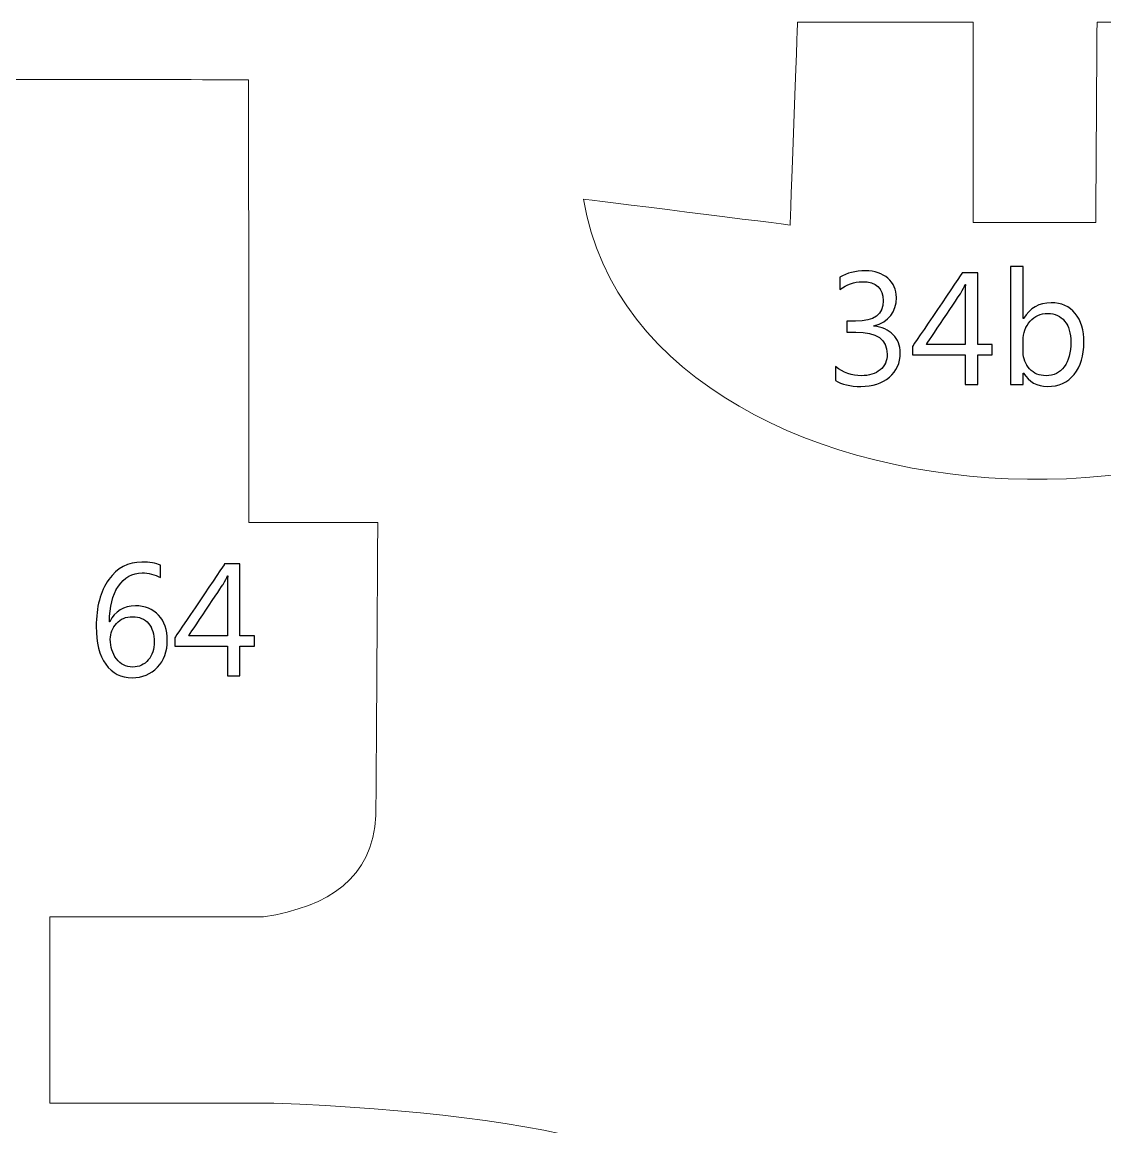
# Model space of a CAD drawing. Header units: centimetres. Extents: x -494 to 505, y -672 to 577.
# Drawn here: x -60.7 to 12.1, y 413.3 to 487.7 of the extents above; entities that cross this region are included whole.
import ezdxf

# ---------------------------------------------------------------- set-up
doc = ezdxf.new("R2010")
doc.units = ezdxf.units.CM
doc.header["$MEASUREMENT"] = 0
doc.layers.add('Camada 1', color=7, linetype='Continuous')
doc.layers.add('Camada 2', color=10, linetype='Continuous')

msp = doc.modelspace()

# ---------------------------------------------------------------- linework, layer by layer
at = {"layer": 'Camada 1', "lineweight": 9}
for points, knots in [([(-8.541766, 487.702352), (-8.541766, 487.702352), (3.288538, 487.702352), (3.288538, 487.702352), (3.288538, 487.702352), (3.288538, 487.702352), (3.288538, 474.205808), (3.288538, 474.205808), (3.288538, 474.205808), (3.288538, 474.205808), (11.536426, 474.205808), (11.536426, 474.205808), (11.536426, 474.205808), (11.536426, 474.205808), (11.619738, 487.702352), (11.619738, 487.702352), (11.619738, 487.702352), (11.619738, 487.702352), (23.36673, 487.702352), (23.36673, 487.702352), (23.36673, 487.702352), (23.36673, 487.702352), (23.866602, 474.122496), (23.866602, 474.122496), (23.866602, 474.122496), (23.866602, 474.122496), (37.52977, 475.788736), (37.52977, 475.788736), (37.52977, 475.788736), (32.497014, 449.928488), (-18.839942, 451.329552), (-22.954742, 475.788736), (-22.954742, 475.788736), (-22.954742, 475.788736), (-9.041638, 474.039184), (-9.041638, 474.039184), (-9.041638, 474.039184), (-9.041638, 474.039184), (-8.541766, 487.702352), (-8.541766, 487.702352)], [0, 0, 0, 0, 0.090909091, 0.090909091, 0.090909091, 0.090909101, 0.181818182, 0.181818182, 0.181818182, 0.181818192, 0.272727273, 0.272727273, 0.272727273, 0.272727283, 0.363636364, 0.363636364, 0.363636364, 0.363636374, 0.454545455, 0.454545455, 0.454545455, 0.454545465, 0.545454545, 0.545454545, 0.545454545, 0.545454555, 0.636363636, 0.636363636, 0.636363636, 0.636363646, 0.727272727, 0.727272727, 0.727272727, 0.727272737, 0.818181818, 0.818181818, 0.818181818, 0.818181828, 1, 1, 1, 1]), ([(288.960814, 353.67214), (288.960814, 353.67214), (306.821586, 353.757484), (306.821586, 353.757484), (306.821586, 353.757484), (306.821586, 353.757484), (306.803806, 326.357488), (306.803806, 326.357488), (306.803806, 326.357488), (306.803806, 326.357488), (315.147198, 326.356472), (315.147198, 326.356472), (315.147198, 326.356472), (315.147198, 326.356472), (315.160914, 353.57562), (315.160914, 353.57562), (315.160914, 353.57562), (315.160914, 353.57562), (341.611458, 353.57562), (341.611458, 353.57562), (341.611458, 353.57562), (341.611458, 353.57562), (341.611458, 326.355964), (341.611458, 326.355964), (341.611458, 326.355964), (341.611458, 326.355964), (349.923862, 326.357996), (349.923862, 326.357996), (349.923862, 326.357996), (349.923862, 326.357996), (349.92691, 353.617276), (349.92691, 353.617276), (349.92691, 353.617276), (349.92691, 353.617276), (376.460766, 353.605592), (376.460766, 353.605592), (376.460766, 353.605592), (376.460766, 353.605592), (376.395234, 326.36714), (376.395234, 326.36714), (376.395234, 326.36714), (376.395234, 326.36714), (384.838194, 326.357488), (384.838194, 326.357488), (384.838194, 326.357488), (384.838194, 326.357488), (384.869182, 353.677728), (384.869182, 353.677728), (384.869182, 353.677728), (384.869182, 353.677728), (411.304994, 353.702112), (411.304994, 353.702112), (411.304994, 353.702112), (411.304994, 353.702112), (411.304994, 326.35952), (411.304994, 326.35952), (411.304994, 326.35952), (411.304994, 326.35952), (419.585902, 326.365108), (419.585902, 326.365108), (419.585902, 326.365108), (419.585902, 326.365108), (419.720522, 353.670108), (419.720522, 353.670108), (419.720522, 353.670108), (419.720522, 353.670108), (446.437766, 353.618292), (446.437766, 353.618292), (446.437766, 353.618292), (446.437766, 353.618292), (446.52311, 326.358504), (446.52311, 326.358504), (446.52311, 326.358504), (446.52311, 326.358504), (454.750678, 326.360536), (454.750678, 326.360536), (454.750678, 326.360536), (454.750678, 326.360536), (454.791826, 353.618292), (454.791826, 353.618292), (454.791826, 353.618292), (454.791826, 353.618292), (489.229146, 353.633024), (489.229146, 353.633024), (489.229146, 353.633024), (489.229146, 353.633024), (489.287566, 342.489536), (489.287566, 342.489536), (489.287566, 342.489536), (489.287566, 342.489536), (481.005134, 342.497156), (481.005134, 342.497156), (481.005134, 342.497156), (481.005134, 342.497156), (481.005642, 309.723028), (481.005642, 309.723028), (481.005642, 309.723028), (481.005642, 309.723028), (489.285534, 309.728616), (489.285534, 309.728616), (489.285534, 309.728616), (489.285534, 309.728616), (489.28401, 298.680632), (489.28401, 298.680632), (489.28401, 298.680632), (489.28401, 298.680632), (280.265378, 298.67606), (280.265378, 298.67606), (280.265378, 298.67606), (280.265378, 298.67606), (280.256742, 315.430408), (280.256742, 315.430408), (280.256742, 315.430408), (280.256742, 315.430408), (252.19279, 315.430408), (252.19279, 315.430408), (252.19279, 315.430408), (247.88749, 315.334904), (245.91899, 310.748172), (245.883938, 302.43526), (245.883938, 302.43526), (246.230902, 288.837116), (238.245142, 283.140404), (231.76103, 283.8704), (231.76103, 283.8704), (231.76103, 283.8704), (235.595922, 314.865512), (235.595922, 314.865512), (235.595922, 314.865512), (235.595922, 314.865512), (227.385626, 315.718444), (227.385626, 315.718444), (227.385626, 315.718444), (227.385626, 315.718444), (224.653602, 295.469056), (224.653602, 295.469056), (224.653602, 295.469056), (224.653602, 295.469056), (5.72135, 295.22674), (5.72135, 295.22674), (5.72135, 295.22674), (5.72135, 295.22674), (5.716778, 279.167844), (5.716778, 279.167844), (5.716778, 279.167844), (5.716778, 279.167844), (-2.628138, 279.165304), (-2.628138, 279.165304), (-2.628138, 279.165304), (-2.628138, 279.165304), (-2.98577, 224.0915), (-2.98577, 224.0915), (-2.98577, 224.0915), (-2.98577, 224.0915), (-88.789002, 214.483696), (-88.789002, 214.483696), (-88.789002, 214.483696), (-88.789002, 214.483696), (-160.134554, 214.52332), (-160.134554, 214.52332), (-160.134554, 214.52332), (-163.876482, 213.130384), (-165.443662, 209.995516), (-164.388038, 204.757528), (-164.388038, 204.757528), (-164.388038, 204.757528), (-161.889694, 196.939916), (-161.889694, 196.939916), (-161.889694, 196.939916), (-159.55137, 189.6237), (-158.882842, 185.430668), (-164.745162, 183.003444), (-164.745162, 183.003444), (-164.745162, 183.003444), (-175.274478, 179.070508), (-175.274478, 179.070508), (-175.274478, 179.070508), (-189.770766, 172.492416), (-191.904366, 158.459424), (-185.580274, 139.325096), (-185.580274, 139.325096), (-182.29707, 128.78308), (-186.260486, 121.438924), (-192.412366, 123.689364), (-192.412366, 123.689364), (-192.412366, 123.689364), (-261.359142, 146.906996), (-261.359142, 146.906996), (-261.359142, 146.906996), (-259.768086, 152.90292), (-257.854958, 158.898844), (-255.620774, 164.893752), (-255.620774, 164.893752), (-255.620774, 164.893752), (-235.993178, 156.483304), (-235.993178, 156.483304), (-235.993178, 156.483304), (-235.993178, 156.483304), (-233.24947, 164.39388), (-233.24947, 164.39388), (-233.24947, 164.39388), (-233.24947, 164.39388), (-252.959362, 172.804328), (-252.959362, 172.804328), (-252.959362, 172.804328), (-249.96013, 179.295044), (-246.799354, 185.623708), (-243.478558, 191.789812), (-243.478558, 191.789812), (-243.478558, 191.789812), (-223.85147, 181.048152), (-223.85147, 181.048152), (-223.85147, 181.048152), (-223.85147, 181.048152), (-219.526358, 188.126116), (-219.526358, 188.126116), (-219.526358, 188.126116), (-219.526358, 188.126116), (-238.904526, 198.951596), (-238.904526, 198.951596), (-238.904526, 198.951596), (-235.729018, 204.52842), (-232.421938, 209.843116), (-228.924866, 214.772748), (-228.924866, 214.772748), (-228.924866, 214.772748), (-210.96097, 202.698604), (-210.96097, 202.698604), (-210.96097, 202.698604), (-210.96097, 202.698604), (-206.469742, 209.526632), (-206.469742, 209.526632), (-206.469742, 209.526632), (-206.469742, 209.526632), (-224.18421, 221.600776), (-224.18421, 221.600776), (-224.18421, 221.600776), (-220.36151, 226.60102), (-216.750138, 231.702356), (-213.372446, 236.922564), (-213.372446, 236.922564), (-213.372446, 236.922564), (-194.826382, 225.348292), (-194.826382, 225.348292), (-194.826382, 225.348292), (-194.826382, 225.348292), (-191.25057, 232.592372), (-191.25057, 232.592372), (-191.25057, 232.592372), (-191.25057, 232.592372), (-209.380582, 244.333776), (-209.380582, 244.333776), (-209.380582, 244.333776), (-202.259946, 261.027672), (-207.195166, 274.737068), (-227.065078, 282.88488), (-227.065078, 282.88488), (-261.775194, 290.706048), (-301.116238, 286.78124), (-337.022694, 269.0622), (-337.022694, 269.0622), (-362.833158, 254.920496), (-388.11327, 237.066328), (-415.161222, 221.333568), (-415.161222, 221.333568), (-428.876714, 212.451696), (-442.468254, 204.489812), (-456.981306, 198.090028), (-456.981306, 198.090028), (-462.47939, 196.298312), (-466.306662, 195.61048), (-468.373206, 196.760592), (-468.373206, 196.760592), (-481.297234, 208.35874), (-487.891074, 236.208316), (-486.846118, 283.671264), (-486.846118, 283.671264), (-484.055166, 323.948552), (-477.369886, 350.249236), (-465.985606, 359.680256), (-465.985606, 359.680256), (-455.591418, 363.607604), (-416.449002, 364.2106), (-357.647494, 359.764076), (-357.647494, 359.764076), (-317.62573, 356.62108), (-277.81377, 352.853244), (-238.131858, 348.694756), (-238.131858, 348.694756), (-214.866474, 346.01658), (-195.551298, 366.45342), (-178.214274, 397.942308), (-178.214274, 397.942308), (-183.909462, 398.922748), (-187.93587, 403.347936), (-188.438282, 412.292292), (-188.438282, 412.292292), (-188.327538, 422.884092), (-183.723026, 428.164752), (-174.94631, 428.932848), (-174.94631, 428.932848), (-171.28617, 428.963836), (-167.626538, 428.92218), (-163.96843, 428.50308), (-163.96843, 428.50308), (-159.001206, 427.909736), (-156.690822, 430.099216), (-156.854398, 436.178452), (-156.854398, 436.178452), (-156.854398, 436.178452), (-156.778198, 448.203828), (-156.778198, 448.203828), (-156.778198, 448.203828), (-156.778198, 448.203828), (-147.700746, 448.20332), (-147.700746, 448.20332), (-147.700746, 448.20332), (-147.700746, 448.20332), (-147.697698, 465.516468), (-147.697698, 465.516468), (-147.697698, 465.516468), (-147.697698, 465.516468), (-132.459222, 465.506816), (-132.459222, 465.506816), (-132.459222, 465.506816), (-132.459222, 465.506816), (-117.536722, 483.837996), (-117.536722, 483.837996), (-117.536722, 483.837996), (-117.536722, 483.837996), (-45.491654, 483.825804), (-45.491654, 483.825804), (-45.491654, 483.825804), (-45.491654, 483.825804), (-45.47489, 454.015348), (-45.47489, 454.015348), (-45.47489, 454.015348), (-45.47489, 454.015348), (-36.796218, 454.018396), (-36.796218, 454.018396), (-36.796218, 454.018396), (-36.796218, 454.018396), (-36.920678, 434.287168), (-36.920678, 434.287168), (-36.920678, 434.287168), (-37.163502, 430.041812), (-40.062658, 428.173896), (-44.477686, 427.461172), (-44.477686, 427.461172), (-44.477686, 427.461172), (-58.86831, 427.45914), (-58.86831, 427.45914), (-58.86831, 427.45914), (-58.86831, 427.45914), (-58.872882, 414.921192), (-58.872882, 414.921192), (-58.872882, 414.921192), (-58.872882, 414.921192), (-43.79849, 414.921192), (-43.79849, 414.921192), (-43.79849, 414.921192), (-24.761698, 414.171384), (-13.673582, 411.255972), (-8.36295, 404.78964), (-8.36295, 404.78964), (-4.952238, 400.746468), (-2.86385, 396.261336), (-2.70891, 391.1346), (-2.70891, 391.1346), (-2.70891, 391.1346), (-2.534666, 366.474248), (-2.534666, 366.474248), (-2.534666, 366.474248), (-2.534666, 366.474248), (5.877814, 366.480344), (5.877814, 366.480344), (5.877814, 366.480344), (5.877814, 366.480344), (5.90169, 347.073728), (5.90169, 347.073728), (5.90169, 347.073728), (5.90169, 347.073728), (233.39171, 347.06814), (233.39171, 347.06814), (233.39171, 347.06814), (233.39171, 347.06814), (233.356658, 357.819452), (233.356658, 357.819452), (233.356658, 357.819452), (238.909098, 375.214388), (244.365526, 393.373356), (250.012962, 410.004768), (250.012962, 410.004768), (252.496066, 417.378896), (256.725674, 421.44188), (262.677402, 421.235124), (262.677402, 421.235124), (270.499078, 420.488872), (274.919186, 415.631376), (277.312882, 408.136344), (277.312882, 408.136344), (281.81935, 390.775952), (285.049722, 371.798088), (288.960814, 353.67214)], [0, 0, 0, 0, 0.009803922, 0.009803922, 0.009803922, 0.009803932, 0.019607843, 0.019607843, 0.019607843, 0.019607853, 0.029411765, 0.029411765, 0.029411765, 0.029411775, 0.039215686, 0.039215686, 0.039215686, 0.039215696, 0.049019608, 0.049019608, 0.049019608, 0.049019618, 0.058823529, 0.058823529, 0.058823529, 0.058823539, 0.068627451, 0.068627451, 0.068627451, 0.068627461, 0.078431373, 0.078431373, 0.078431373, 0.078431383, 0.088235294, 0.088235294, 0.088235294, 0.088235304, 0.098039216, 0.098039216, 0.098039216, 0.098039226, 0.107843137, 0.107843137, 0.107843137, 0.107843147, 0.117647059, 0.117647059, 0.117647059, 0.117647069, 0.12745098, 0.12745098, 0.12745098, 0.12745099, 0.137254902, 0.137254902, 0.137254902, 0.137254912, 0.147058824, 0.147058824, 0.147058824, 0.147058834, 0.156862745, 0.156862745, 0.156862745, 0.156862755, 0.166666667, 0.166666667, 0.166666667, 0.166666677, 0.176470588, 0.176470588, 0.176470588, 0.176470598, 0.18627451, 0.18627451, 0.18627451, 0.18627452, 0.196078431, 0.196078431, 0.196078431, 0.196078441, 0.205882353, 0.205882353, 0.205882353, 0.205882363, 0.215686275, 0.215686275, 0.215686275, 0.215686285, 0.225490196, 0.225490196, 0.225490196, 0.225490206, 0.235294118, 0.235294118, 0.235294118, 0.235294128, 0.245098039, 0.245098039, 0.245098039, 0.245098049, 0.254901961, 0.254901961, 0.254901961, 0.254901971, 0.264705882, 0.264705882, 0.264705882, 0.264705892, 0.274509804, 0.274509804, 0.274509804, 0.274509814, 0.284313725, 0.284313725, 0.284313725, 0.284313735, 0.294117647, 0.294117647, 0.294117647, 0.294117657, 0.303921569, 0.303921569, 0.303921569, 0.303921579, 0.31372549, 0.31372549, 0.31372549, 0.3137255, 0.323529412, 0.323529412, 0.323529412, 0.323529422, 0.333333333, 0.333333333, 0.333333333, 0.333333343, 0.343137255, 0.343137255, 0.343137255, 0.343137265, 0.352941176, 0.352941176, 0.352941176, 0.352941186, 0.362745098, 0.362745098, 0.362745098, 0.362745108, 0.37254902, 0.37254902, 0.37254902, 0.37254903, 0.382352941, 0.382352941, 0.382352941, 0.382352951, 0.392156863, 0.392156863, 0.392156863, 0.392156873, 0.401960784, 0.401960784, 0.401960784, 0.401960794, 0.411764706, 0.411764706, 0.411764706, 0.411764716, 0.421568627, 0.421568627, 0.421568627, 0.421568637, 0.431372549, 0.431372549, 0.431372549, 0.431372559, 0.441176471, 0.441176471, 0.441176471, 0.441176481, 0.450980392, 0.450980392, 0.450980392, 0.450980402, 0.460784314, 0.460784314, 0.460784314, 0.460784324, 0.470588235, 0.470588235, 0.470588235, 0.470588245, 0.480392157, 0.480392157, 0.480392157, 0.480392167, 0.490196078, 0.490196078, 0.490196078, 0.490196088, 0.5, 0.5, 0.5, 0.50000001, 0.509803922, 0.509803922, 0.509803922, 0.509803932, 0.519607843, 0.519607843, 0.519607843, 0.519607853, 0.529411765, 0.529411765, 0.529411765, 0.529411775, 0.539215686, 0.539215686, 0.539215686, 0.539215696, 0.549019608, 0.549019608, 0.549019608, 0.549019618, 0.558823529, 0.558823529, 0.558823529, 0.558823539, 0.568627451, 0.568627451, 0.568627451, 0.568627461, 0.578431373, 0.578431373, 0.578431373, 0.578431383, 0.588235294, 0.588235294, 0.588235294, 0.588235304, 0.598039216, 0.598039216, 0.598039216, 0.598039226, 0.607843137, 0.607843137, 0.607843137, 0.607843147, 0.617647059, 0.617647059, 0.617647059, 0.617647069, 0.62745098, 0.62745098, 0.62745098, 0.62745099, 0.637254902, 0.637254902, 0.637254902, 0.637254912, 0.647058824, 0.647058824, 0.647058824, 0.647058834, 0.656862745, 0.656862745, 0.656862745, 0.656862755, 0.666666667, 0.666666667, 0.666666667, 0.666666677, 0.676470588, 0.676470588, 0.676470588, 0.676470598, 0.68627451, 0.68627451, 0.68627451, 0.68627452, 0.696078431, 0.696078431, 0.696078431, 0.696078441, 0.705882353, 0.705882353, 0.705882353, 0.705882363, 0.715686275, 0.715686275, 0.715686275, 0.715686285, 0.725490196, 0.725490196, 0.725490196, 0.725490206, 0.735294118, 0.735294118, 0.735294118, 0.735294128, 0.745098039, 0.745098039, 0.745098039, 0.745098049, 0.754901961, 0.754901961, 0.754901961, 0.754901971, 0.764705882, 0.764705882, 0.764705882, 0.764705892, 0.774509804, 0.774509804, 0.774509804, 0.774509814, 0.784313725, 0.784313725, 0.784313725, 0.784313735, 0.794117647, 0.794117647, 0.794117647, 0.794117657, 0.803921569, 0.803921569, 0.803921569, 0.803921579, 0.81372549, 0.81372549, 0.81372549, 0.8137255, 0.823529412, 0.823529412, 0.823529412, 0.823529422, 0.833333333, 0.833333333, 0.833333333, 0.833333343, 0.843137255, 0.843137255, 0.843137255, 0.843137265, 0.852941176, 0.852941176, 0.852941176, 0.852941186, 0.862745098, 0.862745098, 0.862745098, 0.862745108, 0.87254902, 0.87254902, 0.87254902, 0.87254903, 0.882352941, 0.882352941, 0.882352941, 0.882352951, 0.892156863, 0.892156863, 0.892156863, 0.892156873, 0.901960784, 0.901960784, 0.901960784, 0.901960794, 0.911764706, 0.911764706, 0.911764706, 0.911764716, 0.921568627, 0.921568627, 0.921568627, 0.921568637, 0.931372549, 0.931372549, 0.931372549, 0.931372559, 0.941176471, 0.941176471, 0.941176471, 0.941176481, 0.950980392, 0.950980392, 0.950980392, 0.950980402, 0.960784314, 0.960784314, 0.960784314, 0.960784324, 0.970588235, 0.970588235, 0.970588235, 0.970588245, 0.980392157, 0.980392157, 0.980392157, 0.980392167, 1, 1, 1, 1])]:
    msp.add_open_spline(points, degree=3, knots=knots, dxfattribs=at)
at = {"layer": 'Camada 2'}
for points, knots in [([(-5.983224, 463.580734), (-5.983224, 463.580734), (-5.983224, 464.505294), (-5.983224, 464.505294), (-5.983224, 464.505294), (-5.468874, 464.096862), (-4.886452, 463.892392), (-4.23926, 463.892392), (-4.23926, 463.892392), (-3.712464, 463.892392), (-3.29311, 464.023202), (-2.97942, 464.286854), (-2.97942, 464.286854), (-2.665984, 464.550252), (-2.510028, 464.90509), (-2.510028, 465.34959), (-2.510028, 465.34959), (-2.510028, 466.33511), (-3.208782, 466.828124), (-4.60502, 466.828124), (-4.60502, 466.828124), (-4.60502, 466.828124), (-5.230368, 466.828124), (-5.230368, 466.828124), (-5.230368, 466.828124), (-5.230368, 466.828124), (-5.230368, 467.559136), (-5.230368, 467.559136), (-5.230368, 467.559136), (-5.230368, 467.559136), (-4.6355, 467.559136), (-4.6355, 467.559136), (-4.6355, 467.559136), (-3.389884, 467.559136), (-2.768092, 468.02167), (-2.768092, 468.944452), (-2.768092, 468.944452), (-2.768092, 469.799416), (-3.243072, 470.225882), (-4.192778, 470.225882), (-4.192778, 470.225882), (-4.72313, 470.225882), (-5.223256, 470.046812), (-5.692902, 469.688164), (-5.692902, 469.688164), (-5.692902, 469.688164), (-5.692902, 470.526872), (-5.692902, 470.526872), (-5.692902, 470.526872), (-5.209032, 470.813638), (-4.637278, 470.957148), (-3.979418, 470.957148), (-3.979418, 470.957148), (-3.34518, 470.957148), (-2.837942, 470.788746), (-2.45618, 470.453466), (-2.45618, 470.453466), (-2.076196, 470.116662), (-1.886204, 469.686386), (-1.886204, 469.161368), (-1.886204, 469.161368), (-1.886204, 468.17026), (-2.389886, 467.532212), (-3.398774, 467.249256), (-3.398774, 467.249256), (-3.398774, 467.249256), (-3.398774, 467.227666), (-3.398774, 467.227666), (-3.398774, 467.227666), (-2.857754, 467.175596), (-2.427478, 466.985604), (-2.108454, 466.65769), (-2.108454, 466.65769), (-1.787652, 466.329776), (-1.62814, 465.92109), (-1.62814, 465.431886), (-1.62814, 465.431886), (-1.62814, 464.754468), (-1.870202, 464.209638), (-2.35585, 463.79384), (-2.35585, 463.79384), (-2.841498, 463.37982), (-3.481324, 463.172048), (-4.275328, 463.172048), (-4.275328, 463.172048), (-4.990338, 463.172048), (-5.56006, 463.308192), (-5.983224, 463.580734)], [0, 0, 0, 0, 0.043478261, 0.043478261, 0.043478261, 0.043478271, 0.086956522, 0.086956522, 0.086956522, 0.086956532, 0.130434783, 0.130434783, 0.130434783, 0.130434793, 0.173913043, 0.173913043, 0.173913043, 0.173913053, 0.217391304, 0.217391304, 0.217391304, 0.217391314, 0.260869565, 0.260869565, 0.260869565, 0.260869575, 0.304347826, 0.304347826, 0.304347826, 0.304347836, 0.347826087, 0.347826087, 0.347826087, 0.347826097, 0.391304348, 0.391304348, 0.391304348, 0.391304358, 0.434782609, 0.434782609, 0.434782609, 0.434782619, 0.47826087, 0.47826087, 0.47826087, 0.47826088, 0.52173913, 0.52173913, 0.52173913, 0.52173914, 0.565217391, 0.565217391, 0.565217391, 0.565217401, 0.608695652, 0.608695652, 0.608695652, 0.608695662, 0.652173913, 0.652173913, 0.652173913, 0.652173923, 0.695652174, 0.695652174, 0.695652174, 0.695652184, 0.739130435, 0.739130435, 0.739130435, 0.739130445, 0.782608696, 0.782608696, 0.782608696, 0.782608706, 0.826086957, 0.826086957, 0.826086957, 0.826086967, 0.869565217, 0.869565217, 0.869565217, 0.869565227, 0.913043478, 0.913043478, 0.913043478, 0.913043488, 1, 1, 1, 1]), ([(6.672834, 464.071716), (6.672834, 464.071716), (6.651498, 464.071716), (6.651498, 464.071716), (6.651498, 464.071716), (6.651498, 464.071716), (6.651498, 463.30108), (6.651498, 463.30108), (6.651498, 463.30108), (6.651498, 463.30108), (5.7912, 463.30108), (5.7912, 463.30108), (5.7912, 463.30108), (5.7912, 463.30108), (5.7912, 471.258138), (5.7912, 471.258138), (5.7912, 471.258138), (5.7912, 471.258138), (6.651498, 471.258138), (6.651498, 471.258138), (6.651498, 471.258138), (6.651498, 471.258138), (6.651498, 467.73846), (6.651498, 467.73846), (6.651498, 467.73846), (6.651498, 467.73846), (6.672834, 467.73846), (6.672834, 467.73846), (6.672834, 467.73846), (7.095998, 468.449914), (7.716012, 468.80653), (8.531352, 468.80653), (8.531352, 468.80653), (9.22147, 468.80653), (9.760712, 468.5665), (10.151364, 468.084408), (10.151364, 468.084408), (10.54227, 467.602316), (10.737596, 466.957156), (10.737596, 466.146896), (10.737596, 466.146896), (10.737596, 465.247228), (10.518902, 464.525106), (10.081514, 463.983832), (10.081514, 463.983832), (9.642602, 463.442558), (9.043924, 463.172048), (8.283956, 463.172048), (8.283956, 463.172048), (7.57428, 463.172048), (7.036816, 463.47126), (6.672834, 464.071716)], [0, 0, 0, 0, 0.071428571, 0.071428571, 0.071428571, 0.071428581, 0.142857143, 0.142857143, 0.142857143, 0.142857153, 0.214285714, 0.214285714, 0.214285714, 0.214285724, 0.285714286, 0.285714286, 0.285714286, 0.285714296, 0.357142857, 0.357142857, 0.357142857, 0.357142867, 0.428571429, 0.428571429, 0.428571429, 0.428571439, 0.5, 0.5, 0.5, 0.50000001, 0.571428571, 0.571428571, 0.571428571, 0.571428581, 0.642857143, 0.642857143, 0.642857143, 0.642857153, 0.714285714, 0.714285714, 0.714285714, 0.714285724, 0.785714286, 0.785714286, 0.785714286, 0.785714296, 0.857142857, 0.857142857, 0.857142857, 0.857142867, 1, 1, 1, 1]), ([(4.554728, 465.301076), (4.554728, 465.301076), (3.586988, 465.301076), (3.586988, 465.301076), (3.586988, 465.301076), (3.586988, 465.301076), (3.586988, 463.30108), (3.586988, 463.30108), (3.586988, 463.30108), (3.586988, 463.30108), (2.737358, 463.30108), (2.737358, 463.30108), (2.737358, 463.30108), (2.737358, 463.30108), (2.737358, 465.301076), (2.737358, 465.301076), (2.737358, 465.301076), (2.737358, 465.301076), (-0.800354, 465.301076), (-0.800354, 465.301076), (-0.800354, 465.301076), (-0.800354, 465.301076), (-0.800354, 465.86394), (-0.800354, 465.86394), (-0.800354, 465.86394), (-0.800354, 465.86394), (2.549144, 470.828116), (2.549144, 470.828116), (2.549144, 470.828116), (2.549144, 470.828116), (3.586988, 470.828116), (3.586988, 470.828116), (3.586988, 470.828116), (3.586988, 470.828116), (3.586988, 466.000084), (3.586988, 466.000084), (3.586988, 466.000084), (3.586988, 466.000084), (4.554728, 466.000084), (4.554728, 466.000084), (4.554728, 466.000084), (4.554728, 466.000084), (4.554728, 465.301076), (4.554728, 465.301076)], [0, 0, 0, 0, 0.083333333, 0.083333333, 0.083333333, 0.083333343, 0.166666667, 0.166666667, 0.166666667, 0.166666677, 0.25, 0.25, 0.25, 0.25000001, 0.333333333, 0.333333333, 0.333333333, 0.333333343, 0.416666667, 0.416666667, 0.416666667, 0.416666677, 0.5, 0.5, 0.5, 0.50000001, 0.583333333, 0.583333333, 0.583333333, 0.583333343, 0.666666667, 0.666666667, 0.666666667, 0.666666677, 0.75, 0.75, 0.75, 0.75000001, 0.833333333, 0.833333333, 0.833333333, 0.833333343, 1, 1, 1, 1]), ([(2.737358, 466.000084), (2.737358, 466.000084), (2.737358, 469.252808), (2.737358, 469.252808), (2.737358, 469.252808), (2.737358, 469.483948), (2.74447, 469.74379), (2.758948, 470.030556), (2.758948, 470.030556), (2.758948, 470.030556), (2.737358, 470.030556), (2.737358, 470.030556), (2.737358, 470.030556), (2.689098, 469.903302), (2.592324, 469.711532), (2.448814, 469.453468), (2.448814, 469.453468), (2.448814, 469.453468), (0.13335, 466.000084), (0.13335, 466.000084), (0.13335, 466.000084), (0.13335, 466.000084), (2.737358, 466.000084), (2.737358, 466.000084)], [0, 0, 0, 0, 0.142857143, 0.142857143, 0.142857143, 0.142857153, 0.285714286, 0.285714286, 0.285714286, 0.285714296, 0.428571429, 0.428571429, 0.428571429, 0.428571439, 0.571428571, 0.571428571, 0.571428571, 0.571428581, 0.714285714, 0.714285714, 0.714285714, 0.714285724, 1, 1, 1, 1]), ([(6.651498, 466.24748), (6.651498, 466.24748), (6.651498, 465.494624), (6.651498, 465.494624), (6.651498, 465.494624), (6.651498, 465.048346), (6.796532, 464.670394), (7.085076, 464.358482), (7.085076, 464.358482), (7.37362, 464.048348), (7.741158, 463.892392), (8.185404, 463.892392), (8.185404, 463.892392), (8.70712, 463.892392), (9.115552, 464.093306), (9.411462, 464.492848), (9.411462, 464.492848), (9.707118, 464.894168), (9.855708, 465.44992), (9.855708, 466.163152), (9.855708, 466.163152), (9.855708, 466.763608), (9.717786, 467.234778), (9.43991, 467.575392), (9.43991, 467.575392), (9.164066, 467.915752), (8.789416, 468.086186), (8.316214, 468.086186), (8.316214, 468.086186), (7.816342, 468.086186), (7.41299, 467.912196), (7.108444, 467.562692), (7.108444, 467.562692), (6.803898, 467.213442), (6.651498, 466.774276), (6.651498, 466.24748)], [0, 0, 0, 0, 0.1, 0.1, 0.1, 0.10000001, 0.2, 0.2, 0.2, 0.20000001, 0.3, 0.3, 0.3, 0.30000001, 0.4, 0.4, 0.4, 0.40000001, 0.5, 0.5, 0.5, 0.50000001, 0.6, 0.6, 0.6, 0.60000001, 0.7, 0.7, 0.7, 0.70000001, 0.8, 0.8, 0.8, 0.80000001, 1, 1, 1, 1]), ([(-51.425094, 451.13321), (-51.425094, 451.13321), (-51.425094, 450.31787), (-51.425094, 450.31787), (-51.425094, 450.31787), (-51.813968, 450.516752), (-52.2224, 450.617082), (-52.652676, 450.617082), (-52.652676, 450.617082), (-53.319426, 450.617082), (-53.853334, 450.319648), (-54.254908, 449.724526), (-54.254908, 449.724526), (-54.65445, 449.129658), (-54.85511, 448.332098), (-54.85511, 447.333878), (-54.85511, 447.333878), (-54.85511, 447.333878), (-54.833774, 447.333878), (-54.833774, 447.333878), (-54.833774, 447.333878), (-54.48427, 448.045332), (-53.910738, 448.401948), (-53.113178, 448.401948), (-53.113178, 448.401948), (-52.455572, 448.401948), (-51.93411, 448.19062), (-51.544982, 447.769488), (-51.544982, 447.769488), (-51.156108, 447.346578), (-50.96256, 446.781936), (-50.96256, 446.074038), (-50.96256, 446.074038), (-50.96256, 445.33566), (-51.18481, 444.731648), (-51.62931, 444.264034), (-51.62931, 444.264034), (-52.07381, 443.796166), (-52.638198, 443.563248), (-53.322982, 443.563248), (-53.322982, 443.563248), (-54.07914, 443.563248), (-54.672484, 443.864238), (-55.102506, 444.466472), (-55.102506, 444.466472), (-55.532528, 445.068706), (-55.747666, 445.914526), (-55.747666, 447.004186), (-55.747666, 447.004186), (-55.747666, 448.324986), (-55.466234, 449.378832), (-54.903624, 450.16547), (-54.903624, 450.16547), (-54.34076, 450.95414), (-53.597048, 451.348348), (-52.674012, 451.348348), (-52.674012, 451.348348), (-52.148994, 451.348348), (-51.733196, 451.27672), (-51.425094, 451.13321)], [0, 0, 0, 0, 0.0625, 0.0625, 0.0625, 0.06250001, 0.125, 0.125, 0.125, 0.12500001, 0.1875, 0.1875, 0.1875, 0.18750001, 0.25, 0.25, 0.25, 0.25000001, 0.3125, 0.3125, 0.3125, 0.31250001, 0.375, 0.375, 0.375, 0.37500001, 0.4375, 0.4375, 0.4375, 0.43750001, 0.5, 0.5, 0.5, 0.50000001, 0.5625, 0.5625, 0.5625, 0.56250001, 0.625, 0.625, 0.625, 0.62500001, 0.6875, 0.6875, 0.6875, 0.68750001, 0.75, 0.75, 0.75, 0.75000001, 0.8125, 0.8125, 0.8125, 0.81250001, 0.875, 0.875, 0.875, 0.87500001, 1, 1, 1, 1]), ([(-45.102272, 445.692276), (-45.102272, 445.692276), (-46.070012, 445.692276), (-46.070012, 445.692276), (-46.070012, 445.692276), (-46.070012, 445.692276), (-46.070012, 443.69228), (-46.070012, 443.69228), (-46.070012, 443.69228), (-46.070012, 443.69228), (-46.919642, 443.69228), (-46.919642, 443.69228), (-46.919642, 443.69228), (-46.919642, 443.69228), (-46.919642, 445.692276), (-46.919642, 445.692276), (-46.919642, 445.692276), (-46.919642, 445.692276), (-50.457354, 445.692276), (-50.457354, 445.692276), (-50.457354, 445.692276), (-50.457354, 445.692276), (-50.457354, 446.25514), (-50.457354, 446.25514), (-50.457354, 446.25514), (-50.457354, 446.25514), (-47.107856, 451.219316), (-47.107856, 451.219316), (-47.107856, 451.219316), (-47.107856, 451.219316), (-46.070012, 451.219316), (-46.070012, 451.219316), (-46.070012, 451.219316), (-46.070012, 451.219316), (-46.070012, 446.391284), (-46.070012, 446.391284), (-46.070012, 446.391284), (-46.070012, 446.391284), (-45.102272, 446.391284), (-45.102272, 446.391284), (-45.102272, 446.391284), (-45.102272, 446.391284), (-45.102272, 445.692276), (-45.102272, 445.692276)], [0, 0, 0, 0, 0.083333333, 0.083333333, 0.083333333, 0.083333343, 0.166666667, 0.166666667, 0.166666667, 0.166666677, 0.25, 0.25, 0.25, 0.25000001, 0.333333333, 0.333333333, 0.333333333, 0.333333343, 0.416666667, 0.416666667, 0.416666667, 0.416666677, 0.5, 0.5, 0.5, 0.50000001, 0.583333333, 0.583333333, 0.583333333, 0.583333343, 0.666666667, 0.666666667, 0.666666667, 0.666666677, 0.75, 0.75, 0.75, 0.75000001, 0.833333333, 0.833333333, 0.833333333, 0.833333343, 1, 1, 1, 1]), ([(-46.919642, 446.391284), (-46.919642, 446.391284), (-46.919642, 449.644008), (-46.919642, 449.644008), (-46.919642, 449.644008), (-46.919642, 449.875148), (-46.91253, 450.13499), (-46.898052, 450.421756), (-46.898052, 450.421756), (-46.898052, 450.421756), (-46.919642, 450.421756), (-46.919642, 450.421756), (-46.919642, 450.421756), (-46.967902, 450.294502), (-47.064676, 450.102732), (-47.208186, 449.844668), (-47.208186, 449.844668), (-47.208186, 449.844668), (-49.52365, 446.391284), (-49.52365, 446.391284), (-49.52365, 446.391284), (-49.52365, 446.391284), (-46.919642, 446.391284), (-46.919642, 446.391284)], [0, 0, 0, 0, 0.142857143, 0.142857143, 0.142857143, 0.142857153, 0.285714286, 0.285714286, 0.285714286, 0.285714296, 0.428571429, 0.428571429, 0.428571429, 0.428571439, 0.571428571, 0.571428571, 0.571428571, 0.571428581, 0.714285714, 0.714285714, 0.714285714, 0.714285724, 1, 1, 1, 1]), ([(-53.304948, 447.670936), (-53.749448, 447.670936), (-54.10962, 447.520314), (-54.385718, 447.219324), (-54.385718, 447.219324), (-54.66334, 446.916302), (-54.801516, 446.561464), (-54.801516, 446.151), (-54.801516, 446.151), (-54.801516, 445.634872), (-54.66334, 445.19596), (-54.389274, 444.8302), (-54.389274, 444.8302), (-54.114954, 444.466472), (-53.749448, 444.283592), (-53.29428, 444.283592), (-53.29428, 444.283592), (-52.860448, 444.283592), (-52.509166, 444.443104), (-52.24399, 444.76035), (-52.24399, 444.76035), (-51.977036, 445.077596), (-51.844448, 445.478916), (-51.844448, 445.966596), (-51.844448, 445.966596), (-51.844448, 446.500504), (-51.971702, 446.916302), (-52.227988, 447.219324), (-52.227988, 447.219324), (-52.484274, 447.520314), (-52.842668, 447.670936), (-53.304948, 447.670936)], [0, 0, 0, 0, 0.111111111, 0.111111111, 0.111111111, 0.111111121, 0.222222222, 0.222222222, 0.222222222, 0.222222232, 0.333333333, 0.333333333, 0.333333333, 0.333333343, 0.444444444, 0.444444444, 0.444444444, 0.444444454, 0.555555556, 0.555555556, 0.555555556, 0.555555566, 0.666666667, 0.666666667, 0.666666667, 0.666666677, 0.777777778, 0.777777778, 0.777777778, 0.777777788, 1, 1, 1, 1])]:
    msp.add_open_spline(points, degree=3, knots=knots, dxfattribs=at)
at = {"layer": 'Camada 2', "lineweight": 9}
for points, knots in [([(-5.983224, 463.580734), (-5.983224, 463.580734), (-5.983224, 464.505294), (-5.983224, 464.505294), (-5.983224, 464.505294), (-5.468874, 464.096862), (-4.886452, 463.892392), (-4.23926, 463.892392), (-4.23926, 463.892392), (-3.712464, 463.892392), (-3.29311, 464.023202), (-2.97942, 464.286854), (-2.97942, 464.286854), (-2.665984, 464.550252), (-2.510028, 464.90509), (-2.510028, 465.34959), (-2.510028, 465.34959), (-2.510028, 466.33511), (-3.208782, 466.828124), (-4.60502, 466.828124), (-4.60502, 466.828124), (-4.60502, 466.828124), (-5.230368, 466.828124), (-5.230368, 466.828124), (-5.230368, 466.828124), (-5.230368, 466.828124), (-5.230368, 467.559136), (-5.230368, 467.559136), (-5.230368, 467.559136), (-5.230368, 467.559136), (-4.6355, 467.559136), (-4.6355, 467.559136), (-4.6355, 467.559136), (-3.389884, 467.559136), (-2.768092, 468.02167), (-2.768092, 468.944452), (-2.768092, 468.944452), (-2.768092, 469.799416), (-3.243072, 470.225882), (-4.192778, 470.225882), (-4.192778, 470.225882), (-4.72313, 470.225882), (-5.223256, 470.046812), (-5.692902, 469.688164), (-5.692902, 469.688164), (-5.692902, 469.688164), (-5.692902, 470.526872), (-5.692902, 470.526872), (-5.692902, 470.526872), (-5.209032, 470.813638), (-4.637278, 470.957148), (-3.979418, 470.957148), (-3.979418, 470.957148), (-3.34518, 470.957148), (-2.837942, 470.788746), (-2.45618, 470.453466), (-2.45618, 470.453466), (-2.076196, 470.116662), (-1.886204, 469.686386), (-1.886204, 469.161368), (-1.886204, 469.161368), (-1.886204, 468.17026), (-2.389886, 467.532212), (-3.398774, 467.249256), (-3.398774, 467.249256), (-3.398774, 467.249256), (-3.398774, 467.227666), (-3.398774, 467.227666), (-3.398774, 467.227666), (-2.857754, 467.175596), (-2.427478, 466.985604), (-2.108454, 466.65769), (-2.108454, 466.65769), (-1.787652, 466.329776), (-1.62814, 465.92109), (-1.62814, 465.431886), (-1.62814, 465.431886), (-1.62814, 464.754468), (-1.870202, 464.209638), (-2.35585, 463.79384), (-2.35585, 463.79384), (-2.841498, 463.37982), (-3.481324, 463.172048), (-4.275328, 463.172048), (-4.275328, 463.172048), (-4.990338, 463.172048), (-5.56006, 463.308192), (-5.983224, 463.580734)], [0, 0, 0, 0, 0.043478261, 0.043478261, 0.043478261, 0.043478271, 0.086956522, 0.086956522, 0.086956522, 0.086956532, 0.130434783, 0.130434783, 0.130434783, 0.130434793, 0.173913043, 0.173913043, 0.173913043, 0.173913053, 0.217391304, 0.217391304, 0.217391304, 0.217391314, 0.260869565, 0.260869565, 0.260869565, 0.260869575, 0.304347826, 0.304347826, 0.304347826, 0.304347836, 0.347826087, 0.347826087, 0.347826087, 0.347826097, 0.391304348, 0.391304348, 0.391304348, 0.391304358, 0.434782609, 0.434782609, 0.434782609, 0.434782619, 0.47826087, 0.47826087, 0.47826087, 0.47826088, 0.52173913, 0.52173913, 0.52173913, 0.52173914, 0.565217391, 0.565217391, 0.565217391, 0.565217401, 0.608695652, 0.608695652, 0.608695652, 0.608695662, 0.652173913, 0.652173913, 0.652173913, 0.652173923, 0.695652174, 0.695652174, 0.695652174, 0.695652184, 0.739130435, 0.739130435, 0.739130435, 0.739130445, 0.782608696, 0.782608696, 0.782608696, 0.782608706, 0.826086957, 0.826086957, 0.826086957, 0.826086967, 0.869565217, 0.869565217, 0.869565217, 0.869565227, 0.913043478, 0.913043478, 0.913043478, 0.913043488, 1, 1, 1, 1]), ([(6.672834, 464.071716), (6.672834, 464.071716), (6.651498, 464.071716), (6.651498, 464.071716), (6.651498, 464.071716), (6.651498, 464.071716), (6.651498, 463.30108), (6.651498, 463.30108), (6.651498, 463.30108), (6.651498, 463.30108), (5.7912, 463.30108), (5.7912, 463.30108), (5.7912, 463.30108), (5.7912, 463.30108), (5.7912, 471.258138), (5.7912, 471.258138), (5.7912, 471.258138), (5.7912, 471.258138), (6.651498, 471.258138), (6.651498, 471.258138), (6.651498, 471.258138), (6.651498, 471.258138), (6.651498, 467.73846), (6.651498, 467.73846), (6.651498, 467.73846), (6.651498, 467.73846), (6.672834, 467.73846), (6.672834, 467.73846), (6.672834, 467.73846), (7.095998, 468.449914), (7.716012, 468.80653), (8.531352, 468.80653), (8.531352, 468.80653), (9.22147, 468.80653), (9.760712, 468.5665), (10.151364, 468.084408), (10.151364, 468.084408), (10.54227, 467.602316), (10.737596, 466.957156), (10.737596, 466.146896), (10.737596, 466.146896), (10.737596, 465.247228), (10.518902, 464.525106), (10.081514, 463.983832), (10.081514, 463.983832), (9.642602, 463.442558), (9.043924, 463.172048), (8.283956, 463.172048), (8.283956, 463.172048), (7.57428, 463.172048), (7.036816, 463.47126), (6.672834, 464.071716)], [0, 0, 0, 0, 0.071428571, 0.071428571, 0.071428571, 0.071428581, 0.142857143, 0.142857143, 0.142857143, 0.142857153, 0.214285714, 0.214285714, 0.214285714, 0.214285724, 0.285714286, 0.285714286, 0.285714286, 0.285714296, 0.357142857, 0.357142857, 0.357142857, 0.357142867, 0.428571429, 0.428571429, 0.428571429, 0.428571439, 0.5, 0.5, 0.5, 0.50000001, 0.571428571, 0.571428571, 0.571428571, 0.571428581, 0.642857143, 0.642857143, 0.642857143, 0.642857153, 0.714285714, 0.714285714, 0.714285714, 0.714285724, 0.785714286, 0.785714286, 0.785714286, 0.785714296, 0.857142857, 0.857142857, 0.857142857, 0.857142867, 1, 1, 1, 1]), ([(4.554728, 465.301076), (4.554728, 465.301076), (3.586988, 465.301076), (3.586988, 465.301076), (3.586988, 465.301076), (3.586988, 465.301076), (3.586988, 463.30108), (3.586988, 463.30108), (3.586988, 463.30108), (3.586988, 463.30108), (2.737358, 463.30108), (2.737358, 463.30108), (2.737358, 463.30108), (2.737358, 463.30108), (2.737358, 465.301076), (2.737358, 465.301076), (2.737358, 465.301076), (2.737358, 465.301076), (-0.800354, 465.301076), (-0.800354, 465.301076), (-0.800354, 465.301076), (-0.800354, 465.301076), (-0.800354, 465.86394), (-0.800354, 465.86394), (-0.800354, 465.86394), (-0.800354, 465.86394), (2.549144, 470.828116), (2.549144, 470.828116), (2.549144, 470.828116), (2.549144, 470.828116), (3.586988, 470.828116), (3.586988, 470.828116), (3.586988, 470.828116), (3.586988, 470.828116), (3.586988, 466.000084), (3.586988, 466.000084), (3.586988, 466.000084), (3.586988, 466.000084), (4.554728, 466.000084), (4.554728, 466.000084), (4.554728, 466.000084), (4.554728, 466.000084), (4.554728, 465.301076), (4.554728, 465.301076)], [0, 0, 0, 0, 0.083333333, 0.083333333, 0.083333333, 0.083333343, 0.166666667, 0.166666667, 0.166666667, 0.166666677, 0.25, 0.25, 0.25, 0.25000001, 0.333333333, 0.333333333, 0.333333333, 0.333333343, 0.416666667, 0.416666667, 0.416666667, 0.416666677, 0.5, 0.5, 0.5, 0.50000001, 0.583333333, 0.583333333, 0.583333333, 0.583333343, 0.666666667, 0.666666667, 0.666666667, 0.666666677, 0.75, 0.75, 0.75, 0.75000001, 0.833333333, 0.833333333, 0.833333333, 0.833333343, 1, 1, 1, 1]), ([(2.737358, 466.000084), (2.737358, 466.000084), (2.737358, 469.252808), (2.737358, 469.252808), (2.737358, 469.252808), (2.737358, 469.483948), (2.74447, 469.74379), (2.758948, 470.030556), (2.758948, 470.030556), (2.758948, 470.030556), (2.737358, 470.030556), (2.737358, 470.030556), (2.737358, 470.030556), (2.689098, 469.903302), (2.592324, 469.711532), (2.448814, 469.453468), (2.448814, 469.453468), (2.448814, 469.453468), (0.13335, 466.000084), (0.13335, 466.000084), (0.13335, 466.000084), (0.13335, 466.000084), (2.737358, 466.000084), (2.737358, 466.000084)], [0, 0, 0, 0, 0.142857143, 0.142857143, 0.142857143, 0.142857153, 0.285714286, 0.285714286, 0.285714286, 0.285714296, 0.428571429, 0.428571429, 0.428571429, 0.428571439, 0.571428571, 0.571428571, 0.571428571, 0.571428581, 0.714285714, 0.714285714, 0.714285714, 0.714285724, 1, 1, 1, 1]), ([(6.651498, 466.24748), (6.651498, 466.24748), (6.651498, 465.494624), (6.651498, 465.494624), (6.651498, 465.494624), (6.651498, 465.048346), (6.796532, 464.670394), (7.085076, 464.358482), (7.085076, 464.358482), (7.37362, 464.048348), (7.741158, 463.892392), (8.185404, 463.892392), (8.185404, 463.892392), (8.70712, 463.892392), (9.115552, 464.093306), (9.411462, 464.492848), (9.411462, 464.492848), (9.707118, 464.894168), (9.855708, 465.44992), (9.855708, 466.163152), (9.855708, 466.163152), (9.855708, 466.763608), (9.717786, 467.234778), (9.43991, 467.575392), (9.43991, 467.575392), (9.164066, 467.915752), (8.789416, 468.086186), (8.316214, 468.086186), (8.316214, 468.086186), (7.816342, 468.086186), (7.41299, 467.912196), (7.108444, 467.562692), (7.108444, 467.562692), (6.803898, 467.213442), (6.651498, 466.774276), (6.651498, 466.24748)], [0, 0, 0, 0, 0.1, 0.1, 0.1, 0.10000001, 0.2, 0.2, 0.2, 0.20000001, 0.3, 0.3, 0.3, 0.30000001, 0.4, 0.4, 0.4, 0.40000001, 0.5, 0.5, 0.5, 0.50000001, 0.6, 0.6, 0.6, 0.60000001, 0.7, 0.7, 0.7, 0.70000001, 0.8, 0.8, 0.8, 0.80000001, 1, 1, 1, 1]), ([(-51.425094, 451.13321), (-51.425094, 451.13321), (-51.425094, 450.31787), (-51.425094, 450.31787), (-51.425094, 450.31787), (-51.813968, 450.516752), (-52.2224, 450.617082), (-52.652676, 450.617082), (-52.652676, 450.617082), (-53.319426, 450.617082), (-53.853334, 450.319648), (-54.254908, 449.724526), (-54.254908, 449.724526), (-54.65445, 449.129658), (-54.85511, 448.332098), (-54.85511, 447.333878), (-54.85511, 447.333878), (-54.85511, 447.333878), (-54.833774, 447.333878), (-54.833774, 447.333878), (-54.833774, 447.333878), (-54.48427, 448.045332), (-53.910738, 448.401948), (-53.113178, 448.401948), (-53.113178, 448.401948), (-52.455572, 448.401948), (-51.93411, 448.19062), (-51.544982, 447.769488), (-51.544982, 447.769488), (-51.156108, 447.346578), (-50.96256, 446.781936), (-50.96256, 446.074038), (-50.96256, 446.074038), (-50.96256, 445.33566), (-51.18481, 444.731648), (-51.62931, 444.264034), (-51.62931, 444.264034), (-52.07381, 443.796166), (-52.638198, 443.563248), (-53.322982, 443.563248), (-53.322982, 443.563248), (-54.07914, 443.563248), (-54.672484, 443.864238), (-55.102506, 444.466472), (-55.102506, 444.466472), (-55.532528, 445.068706), (-55.747666, 445.914526), (-55.747666, 447.004186), (-55.747666, 447.004186), (-55.747666, 448.324986), (-55.466234, 449.378832), (-54.903624, 450.16547), (-54.903624, 450.16547), (-54.34076, 450.95414), (-53.597048, 451.348348), (-52.674012, 451.348348), (-52.674012, 451.348348), (-52.148994, 451.348348), (-51.733196, 451.27672), (-51.425094, 451.13321)], [0, 0, 0, 0, 0.0625, 0.0625, 0.0625, 0.06250001, 0.125, 0.125, 0.125, 0.12500001, 0.1875, 0.1875, 0.1875, 0.18750001, 0.25, 0.25, 0.25, 0.25000001, 0.3125, 0.3125, 0.3125, 0.31250001, 0.375, 0.375, 0.375, 0.37500001, 0.4375, 0.4375, 0.4375, 0.43750001, 0.5, 0.5, 0.5, 0.50000001, 0.5625, 0.5625, 0.5625, 0.56250001, 0.625, 0.625, 0.625, 0.62500001, 0.6875, 0.6875, 0.6875, 0.68750001, 0.75, 0.75, 0.75, 0.75000001, 0.8125, 0.8125, 0.8125, 0.81250001, 0.875, 0.875, 0.875, 0.87500001, 1, 1, 1, 1]), ([(-45.102272, 445.692276), (-45.102272, 445.692276), (-46.070012, 445.692276), (-46.070012, 445.692276), (-46.070012, 445.692276), (-46.070012, 445.692276), (-46.070012, 443.69228), (-46.070012, 443.69228), (-46.070012, 443.69228), (-46.070012, 443.69228), (-46.919642, 443.69228), (-46.919642, 443.69228), (-46.919642, 443.69228), (-46.919642, 443.69228), (-46.919642, 445.692276), (-46.919642, 445.692276), (-46.919642, 445.692276), (-46.919642, 445.692276), (-50.457354, 445.692276), (-50.457354, 445.692276), (-50.457354, 445.692276), (-50.457354, 445.692276), (-50.457354, 446.25514), (-50.457354, 446.25514), (-50.457354, 446.25514), (-50.457354, 446.25514), (-47.107856, 451.219316), (-47.107856, 451.219316), (-47.107856, 451.219316), (-47.107856, 451.219316), (-46.070012, 451.219316), (-46.070012, 451.219316), (-46.070012, 451.219316), (-46.070012, 451.219316), (-46.070012, 446.391284), (-46.070012, 446.391284), (-46.070012, 446.391284), (-46.070012, 446.391284), (-45.102272, 446.391284), (-45.102272, 446.391284), (-45.102272, 446.391284), (-45.102272, 446.391284), (-45.102272, 445.692276), (-45.102272, 445.692276)], [0, 0, 0, 0, 0.083333333, 0.083333333, 0.083333333, 0.083333343, 0.166666667, 0.166666667, 0.166666667, 0.166666677, 0.25, 0.25, 0.25, 0.25000001, 0.333333333, 0.333333333, 0.333333333, 0.333333343, 0.416666667, 0.416666667, 0.416666667, 0.416666677, 0.5, 0.5, 0.5, 0.50000001, 0.583333333, 0.583333333, 0.583333333, 0.583333343, 0.666666667, 0.666666667, 0.666666667, 0.666666677, 0.75, 0.75, 0.75, 0.75000001, 0.833333333, 0.833333333, 0.833333333, 0.833333343, 1, 1, 1, 1]), ([(-46.919642, 446.391284), (-46.919642, 446.391284), (-46.919642, 449.644008), (-46.919642, 449.644008), (-46.919642, 449.644008), (-46.919642, 449.875148), (-46.91253, 450.13499), (-46.898052, 450.421756), (-46.898052, 450.421756), (-46.898052, 450.421756), (-46.919642, 450.421756), (-46.919642, 450.421756), (-46.919642, 450.421756), (-46.967902, 450.294502), (-47.064676, 450.102732), (-47.208186, 449.844668), (-47.208186, 449.844668), (-47.208186, 449.844668), (-49.52365, 446.391284), (-49.52365, 446.391284), (-49.52365, 446.391284), (-49.52365, 446.391284), (-46.919642, 446.391284), (-46.919642, 446.391284)], [0, 0, 0, 0, 0.142857143, 0.142857143, 0.142857143, 0.142857153, 0.285714286, 0.285714286, 0.285714286, 0.285714296, 0.428571429, 0.428571429, 0.428571429, 0.428571439, 0.571428571, 0.571428571, 0.571428571, 0.571428581, 0.714285714, 0.714285714, 0.714285714, 0.714285724, 1, 1, 1, 1]), ([(-53.304948, 447.670936), (-53.749448, 447.670936), (-54.10962, 447.520314), (-54.385718, 447.219324), (-54.385718, 447.219324), (-54.66334, 446.916302), (-54.801516, 446.561464), (-54.801516, 446.151), (-54.801516, 446.151), (-54.801516, 445.634872), (-54.66334, 445.19596), (-54.389274, 444.8302), (-54.389274, 444.8302), (-54.114954, 444.466472), (-53.749448, 444.283592), (-53.29428, 444.283592), (-53.29428, 444.283592), (-52.860448, 444.283592), (-52.509166, 444.443104), (-52.24399, 444.76035), (-52.24399, 444.76035), (-51.977036, 445.077596), (-51.844448, 445.478916), (-51.844448, 445.966596), (-51.844448, 445.966596), (-51.844448, 446.500504), (-51.971702, 446.916302), (-52.227988, 447.219324), (-52.227988, 447.219324), (-52.484274, 447.520314), (-52.842668, 447.670936), (-53.304948, 447.670936)], [0, 0, 0, 0, 0.111111111, 0.111111111, 0.111111111, 0.111111121, 0.222222222, 0.222222222, 0.222222222, 0.222222232, 0.333333333, 0.333333333, 0.333333333, 0.333333343, 0.444444444, 0.444444444, 0.444444444, 0.444444454, 0.555555556, 0.555555556, 0.555555556, 0.555555566, 0.666666667, 0.666666667, 0.666666667, 0.666666677, 0.777777778, 0.777777778, 0.777777778, 0.777777788, 1, 1, 1, 1])]:
    msp.add_open_spline(points, degree=3, knots=knots, dxfattribs=at)

doc.saveas('drawing.dxf')
